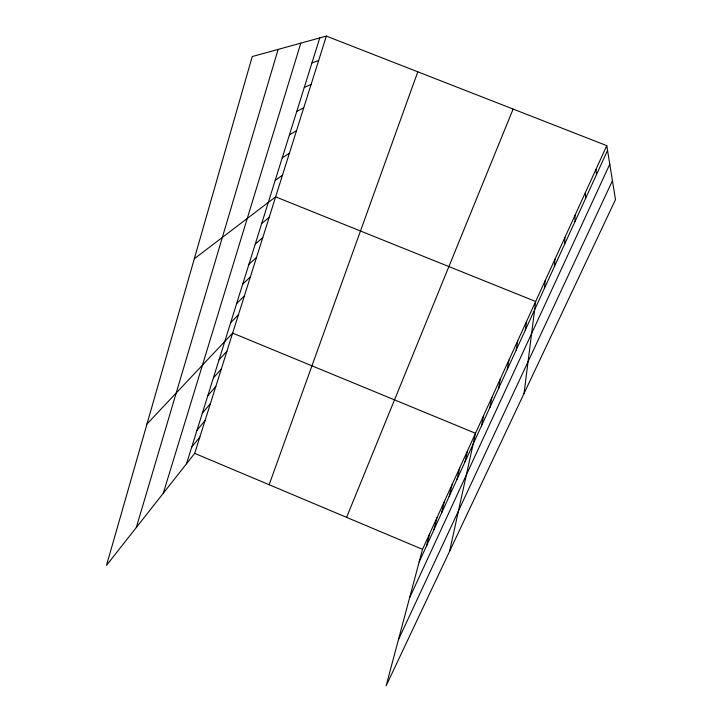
<?xml version="1.0" encoding="UTF-8"?>
<svg xmlns="http://www.w3.org/2000/svg" width="722" height="722" viewBox="0 0 722 722"><rect width="100%" height="100%" fill="white"/><g stroke="black" fill="none" stroke-linecap="round" stroke-linejoin="round"><path stroke-width="1.08" d="M574.974 221.627L575.046 215.219M564.568 244.361L564.902 237.448M554.379 266.617L554.956 259.234M544.397 288.421L545.209 280.578M524.037 393.49L535.661 301.489L275.633 196.853L194.317 258.756M525.318 330.089L526.582 321.398M516.203 350.008L517.665 340.928M507.259 369.547L508.92 360.097M498.487 388.707L500.328 378.906M489.877 407.515L491.908 397.362M481.43 425.962L483.632 415.484M449.589 551.31L475.509 433.281L232.646 333.104L146.999 423.985M465.004 461.845L467.531 450.754M457.017 479.3L459.697 467.919M449.165 496.438L451.999 484.778M441.467 513.27L444.445 501.348M433.895 529.804L437.009 517.629M426.458 546.049L429.707 533.63M606.796 145.654L422.523 549.352L386.099 685.9L615.487 199.633L606.796 145.654L326.353 36.1L252.231 56.551L106.513 565.344L194.705 453.362L326.353 36.1M136.296 527.52L278.114 49.412M163.289 493.252L300.812 43.149M186.511 463.768L319.774 37.914M269.144 484.724L417.785 71.821M346.596 517.358L513.125 109.067M419.148 562.014L607.563 150.429M409.582 597.888L609.783 164.192M398.427 639.683L612.437 180.717M191.691 447.198L199.85 437.054M196.971 430.339L205.084 420.466M202.34 413.192L210.409 403.598M207.801 395.728L215.824 386.432M213.36 377.958L221.329 368.969M219.028 359.863L226.943 351.199M230.661 322.68L238.459 314.693M236.635 303.574L244.37 295.939M242.736 284.107L250.399 276.851M248.937 264.27L256.536 257.402M255.263 244.054L262.781 237.592M261.716 223.45L269.153 217.412M275.199 180.374L282.455 175.247M282.248 157.838L289.405 153.217M289.441 134.852L296.498 130.736M296.787 111.378L303.727 107.804M304.287 87.407L311.119 84.393M311.949 62.922L318.655 60.495M194.705 453.362L422.523 549.352M595.993 169.336L596.462 174.67M585.407 192.512L585.605 198.406"/></g></svg>
